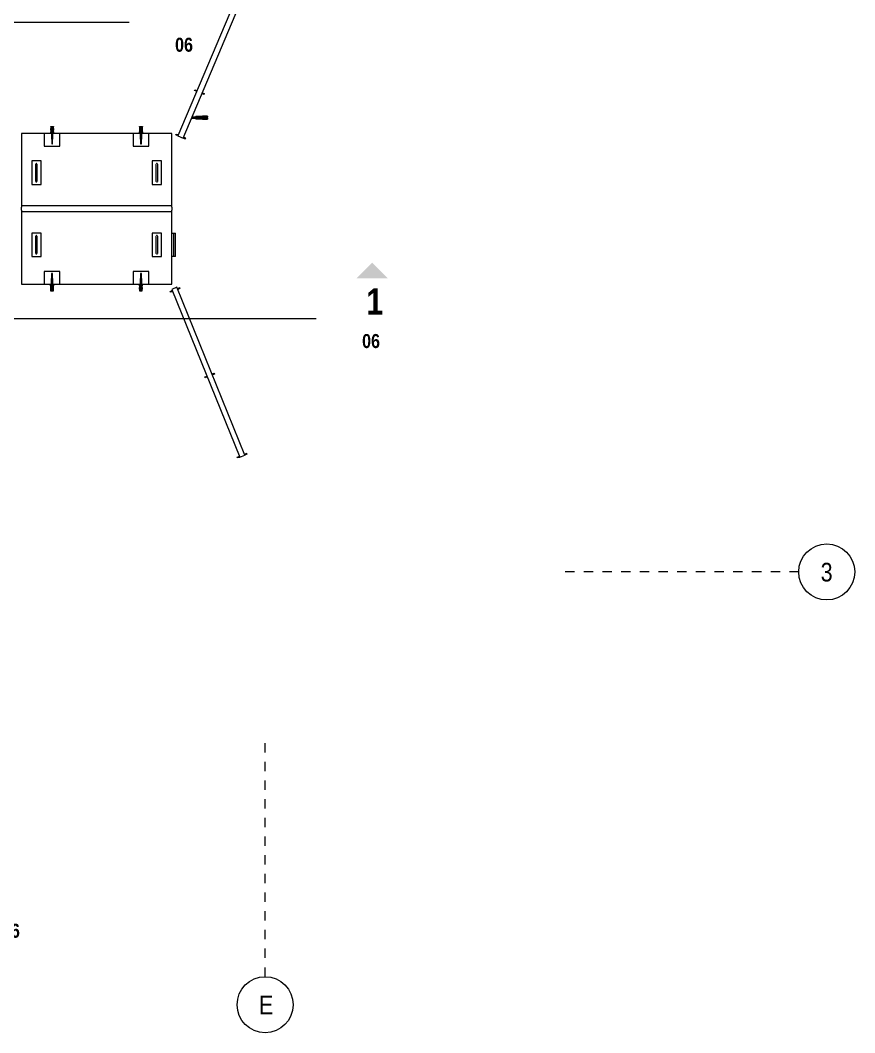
# Model space of a CAD drawing. Header units: metres. Extents: x -3 to 175, y -5 to 18.
# Drawn here: x 125.87 to 134.81, y -4.88 to 5.95 of the extents above; entities that cross this region are included whole.
import ezdxf

# ---------------------------------------------------------------- set-up
doc = ezdxf.new("R2010")
doc.units = ezdxf.units.M
doc.linetypes.add('Grid Line', pattern=[0.022225, 0.0127, -0.003175, 0.003175, -0.003175])
for name, color, linetype, lineweight in [('A-FLOR-HRAL', 7, 'Continuous', 9), ('A-GENM', 7, 'Continuous', 9), ('G-ANNO-SYMB', 7, 'Continuous', 9), ('S-GRID', 7, 'Continuous', 9), ('S-GRID-IDEN', 7, 'Continuous', 9)]:
    doc.layers.add(name, color=color, linetype=linetype, lineweight=lineweight)
doc.styles.add('Saira Condensed', font='SairaCondensed-Regular.ttf', dxfattribs={"height": 0.2})
doc.styles.add('Saira Condensed_B', font='', dxfattribs={"height": 0.15})
doc.styles.add('Saira Condensed_B_1', font='', dxfattribs={"height": 0.28})
doc.styles.get('Saira Condensed_B').set_extended_font_data('Saira Condensed', bold=True)
doc.styles.get('Saira Condensed_B_1').set_extended_font_data('Saira Condensed', bold=True)

# ---------------------------------------------------------------- blocks, each defined once
blk = doc.blocks.new('Railing - 50 x 12mm-V211-N-Hab-01')
at = {"layer": 'A-FLOR-HRAL'}
for p, q in [((-0.054, -0.002), (-0.037, -0.002)), ((-0.054, -0.012), (-0.054, -0.002)), ((-0.037, -0.012), (-0.054, -0.012)), ((-0.037, -0.002), (-0.03, -0.002)), ((-0.037, -0.012), (-0.037, -0.002)), ((-0.03, -0.012), (-0.037, -0.012)), ((0.03, -0.002), (0.053, -0.002)), ((0.053, -0.012), (0.03, -0.012)), ((0.054, -0.002), (0.053, -0.002)), ((0.053, -0.002), (0.053, -0.012)), ((0.053, -0.012), (0.054, -0.012)), ((0.054, -0.012), (0.054, -0.002)), ((0.054, -0.012), (0.054, -0.002))]:
    blk.add_line(p, q, dxfattribs=at)
blk = doc.blocks.new('Railing - 50 x 12mm-V196-N-Hab-01')
at = {"layer": 'A-FLOR-HRAL'}
for p, q in [((-0.054, -0.002), (-0.037, -0.002)), ((-0.054, -0.012), (-0.054, -0.002)), ((-0.037, -0.012), (-0.054, -0.012)), ((-0.037, -0.002), (-0.03, -0.002)), ((-0.037, -0.012), (-0.037, -0.002)), ((-0.03, -0.012), (-0.037, -0.012)), ((0.03, -0.002), (0.053, -0.002)), ((0.053, -0.012), (0.03, -0.012)), ((0.054, -0.002), (0.053, -0.002)), ((0.053, -0.002), (0.053, -0.012)), ((0.053, -0.012), (0.054, -0.012)), ((0.054, -0.012), (0.054, -0.002)), ((0.054, -0.012), (0.054, -0.002))]:
    blk.add_line(p, q, dxfattribs=at)
blk = doc.blocks.new('Railing - Railing-2595934-N-Hab-01')
at = {"layer": 'A-FLOR-HRAL'}
for p, q in [((17.571, 6.121), (16.974, 4.715)), ((17.029, 4.691), (17.626, 6.098)), ((17.626, 6.098), (17.571, 6.121)), ((16.974, 4.715), (17.029, 4.691))]:
    blk.add_line(p, q, dxfattribs=at)
at = {"rotation": 336.9999999999996}
for name, p in [('Railing - 50 x 12mm-V211-N-Hab-01', (17.593, 6.098)), ('Railing - 50 x 12mm-V196-N-Hab-01', (17.207, 5.189)), ('Railing - 50 x 12mm-V196-N-Hab-01', (17.006, 4.715))]:
    blk.add_blockref(name, p, dxfattribs=at)
blk = doc.blocks.new('Railing - 50 x 12mm-V213-N-Hab-01')
at = {"layer": 'A-FLOR-HRAL'}
for p, q in [((-0.054, -0.002), (-0.037, -0.002)), ((-0.054, -0.012), (-0.054, -0.002)), ((-0.037, -0.012), (-0.054, -0.012)), ((-0.037, -0.002), (-0.03, -0.002)), ((-0.037, -0.012), (-0.037, -0.002)), ((-0.03, -0.012), (-0.037, -0.012)), ((0.03, -0.002), (0.053, -0.002)), ((0.053, -0.012), (0.03, -0.012)), ((0.054, -0.002), (0.053, -0.002)), ((0.053, -0.002), (0.053, -0.012)), ((0.053, -0.012), (0.054, -0.012)), ((0.054, -0.012), (0.054, -0.002)), ((0.054, -0.012), (0.054, -0.002))]:
    blk.add_line(p, q, dxfattribs=at)
blk = doc.blocks.new('Railing - 50 x 12mm-V194-N-Hab-01')
at = {"layer": 'A-FLOR-HRAL'}
for p, q in [((-0.054, -0.002), (-0.037, -0.002)), ((-0.054, -0.012), (-0.054, -0.002)), ((-0.037, -0.012), (-0.054, -0.012)), ((-0.037, -0.002), (-0.03, -0.002)), ((-0.037, -0.012), (-0.037, -0.002)), ((-0.03, -0.012), (-0.037, -0.012)), ((0.03, -0.002), (0.053, -0.002)), ((0.053, -0.012), (0.03, -0.012)), ((0.054, -0.002), (0.053, -0.002)), ((0.053, -0.002), (0.053, -0.012)), ((0.053, -0.012), (0.054, -0.012)), ((0.054, -0.012), (0.054, -0.002)), ((0.054, -0.012), (0.054, -0.002))]:
    blk.add_line(p, q, dxfattribs=at)
blk = doc.blocks.new('Railing - Railing-2596027-N-Hab-01')
at = {"layer": 'A-FLOR-HRAL'}
for p, q in [((16.963, 3.095), (16.908, 3.072)), ((16.908, 3.072), (17.636, 1.277)), ((17.692, 1.299), (16.963, 3.095)), ((17.636, 1.277), (17.692, 1.299))]:
    blk.add_line(p, q, dxfattribs=at)
at = {"rotation": 22.07949728898607}
for name, p in [('Railing - 50 x 12mm-V213-N-Hab-01', (16.94, 3.072)), ('Railing - 50 x 12mm-V194-N-Hab-01', (17.311, 2.157)), ('Railing - 50 x 12mm-V194-N-Hab-01', (17.659, 1.299))]:
    blk.add_blockref(name, p, dxfattribs=at)
blk = doc.blocks.new('M_Boca Acceso Tanque alimentación - M_Boca Acceso Tanque alimentación-2597547-N-Hab-01')
at = {"layer": 'A-GENM'}
for p, q in [((-0.031, 0.805), (-0.806, 0.805)), ((-0.806, 0.805), (-0.806, 0.561)), ((-0.031, 0.805), (-0.031, -0.805)), ((-0.015, 0.805), (-0.031, 0.805)), ((-0.015, 0.805), (0.015, 0.805)), ((0.031, 0.805), (0.015, 0.805)), ((0.031, -0.805), (0.031, 0.805)), ((0.806, 0.805), (0.031, 0.805)), ((0.806, 0.561), (0.806, 0.805)), ((-0.26, 0.695), (-0.511, 0.695)), ((-0.511, 0.695), (-0.511, 0.645)), ((-0.386, 0.655), (-0.443, 0.655)), ((-0.328, 0.655), (-0.386, 0.655)), ((-0.26, 0.645), (-0.26, 0.695)), ((0.26, 0.695), (0.26, 0.645)), ((0.511, 0.695), (0.26, 0.695)), ((0.386, 0.655), (0.328, 0.655)), ((0.443, 0.655), (0.386, 0.655)), ((0.511, 0.645), (0.511, 0.695)), ((-0.671, 0.561), (-0.806, 0.561)), ((-0.806, 0.561), (-0.806, 0.482)), ((-0.671, 0.393), (-0.671, 0.561)), ((-0.511, 0.645), (-0.511, 0.594)), ((-0.511, 0.594), (-0.26, 0.594)), ((-0.443, 0.635), (-0.386, 0.635)), ((-0.386, 0.635), (-0.328, 0.635)), ((-0.26, 0.594), (-0.26, 0.645)), ((0.26, 0.645), (0.26, 0.594)), ((0.26, 0.594), (0.511, 0.594)), ((0.328, 0.635), (0.386, 0.635)), ((0.386, 0.635), (0.443, 0.635)), ((0.511, 0.594), (0.511, 0.645)), ((0.671, 0.561), (0.671, 0.393)), ((0.806, 0.561), (0.671, 0.561)), ((0.806, 0.481), (0.806, 0.561)), ((-0.88, 0.492), (-0.878, 0.492)), ((-0.88, 0.482), (-0.88, 0.492)), ((-0.878, 0.482), (-0.88, 0.482)), ((-0.88, 0.472), (-0.878, 0.472)), ((-0.88, 0.462), (-0.88, 0.472)), ((-0.878, 0.462), (-0.88, 0.462)), ((-0.878, 0.492), (-0.878, 0.482)), ((-0.824, 0.492), (-0.878, 0.492)), ((-0.878, 0.492), (-0.878, 0.482)), ((-0.878, 0.482), (-0.878, 0.472)), ((-0.827, 0.482), (-0.878, 0.482)), ((-0.878, 0.472), (-0.827, 0.472)), ((-0.878, 0.472), (-0.878, 0.462)), ((-0.878, 0.472), (-0.878, 0.462)), ((-0.878, 0.462), (-0.824, 0.462)), ((-0.86, 0.494), (-0.86, 0.492)), ((-0.842, 0.494), (-0.86, 0.494)), ((-0.86, 0.462), (-0.86, 0.461)), ((-0.86, 0.461), (-0.842, 0.461)), ((-0.842, 0.492), (-0.842, 0.494)), ((-0.842, 0.461), (-0.842, 0.462)), ((-0.827, 0.482), (-0.746, 0.482)), ((-0.746, 0.472), (-0.827, 0.472)), ((-0.824, 0.482), (-0.824, 0.492)), ((-0.824, 0.492), (-0.806, 0.492)), ((-0.824, 0.462), (-0.824, 0.472)), ((-0.806, 0.462), (-0.824, 0.462)), ((-0.806, 0.472), (-0.806, 0.393)), ((-0.694, 0.482), (-0.746, 0.482)), ((-0.746, 0.472), (-0.694, 0.472)), ((-0.694, 0.472), (-0.694, 0.482)), ((0.694, 0.481), (0.694, 0.471)), ((0.746, 0.481), (0.694, 0.481)), ((0.694, 0.471), (0.746, 0.471)), ((0.746, 0.481), (0.827, 0.481)), ((0.827, 0.471), (0.746, 0.471)), ((0.806, 0.491), (0.824, 0.491)), ((0.806, 0.393), (0.806, 0.471)), ((0.824, 0.461), (0.806, 0.461)), ((0.824, 0.491), (0.824, 0.481)), ((0.878, 0.491), (0.824, 0.491)), ((0.824, 0.471), (0.824, 0.461)), ((0.824, 0.461), (0.878, 0.461)), ((0.878, 0.481), (0.827, 0.481)), ((0.827, 0.471), (0.878, 0.471)), ((0.842, 0.492), (0.842, 0.491)), ((0.86, 0.492), (0.842, 0.492)), ((0.842, 0.461), (0.842, 0.459)), ((0.842, 0.459), (0.86, 0.459)), ((0.86, 0.491), (0.86, 0.492)), ((0.86, 0.459), (0.86, 0.461)), ((0.878, 0.481), (0.878, 0.491)), ((0.878, 0.491), (0.88, 0.491)), ((0.878, 0.481), (0.878, 0.491)), ((0.878, 0.471), (0.878, 0.481)), ((0.88, 0.481), (0.878, 0.481)), ((0.878, 0.461), (0.878, 0.471)), ((0.878, 0.471), (0.88, 0.471)), ((0.878, 0.461), (0.878, 0.471)), ((0.88, 0.461), (0.878, 0.461)), ((0.88, 0.491), (0.88, 0.481)), ((0.88, 0.471), (0.88, 0.461)), ((-0.806, 0.393), (-0.806, -0.39)), ((-0.806, 0.393), (-0.671, 0.393)), ((0.671, 0.393), (0.806, 0.393)), ((0.806, -0.39), (0.806, 0.393)), ((-0.671, -0.39), (-0.806, -0.39)), ((-0.806, -0.39), (-0.806, -0.469)), ((-0.671, -0.558), (-0.671, -0.39)), ((0.671, -0.39), (0.671, -0.558)), ((0.806, -0.39), (0.671, -0.39)), ((0.806, -0.47), (0.806, -0.39)), ((-0.88, -0.459), (-0.878, -0.459)), ((-0.88, -0.469), (-0.88, -0.459)), ((-0.878, -0.469), (-0.88, -0.469)), ((-0.88, -0.479), (-0.878, -0.479)), ((-0.88, -0.489), (-0.88, -0.479)), ((-0.878, -0.489), (-0.88, -0.489)), ((-0.878, -0.459), (-0.878, -0.469)), ((-0.824, -0.459), (-0.878, -0.459)), ((-0.878, -0.459), (-0.878, -0.469)), ((-0.878, -0.469), (-0.878, -0.479)), ((-0.827, -0.469), (-0.878, -0.469)), ((-0.878, -0.479), (-0.827, -0.479)), ((-0.878, -0.479), (-0.878, -0.489)), ((-0.878, -0.479), (-0.878, -0.489)), ((-0.878, -0.489), (-0.824, -0.489)), ((-0.86, -0.457), (-0.86, -0.459)), ((-0.842, -0.457), (-0.86, -0.457)), ((-0.86, -0.489), (-0.86, -0.49)), ((-0.86, -0.49), (-0.842, -0.49)), ((-0.842, -0.459), (-0.842, -0.457)), ((-0.842, -0.49), (-0.842, -0.489)), ((-0.827, -0.469), (-0.746, -0.469)), ((-0.746, -0.479), (-0.827, -0.479)), ((-0.824, -0.469), (-0.824, -0.459)), ((-0.824, -0.459), (-0.806, -0.459)), ((-0.824, -0.489), (-0.824, -0.479)), ((-0.806, -0.489), (-0.824, -0.489)), ((-0.806, -0.479), (-0.806, -0.558)), ((-0.694, -0.469), (-0.746, -0.469)), ((-0.746, -0.479), (-0.694, -0.479)), ((-0.694, -0.479), (-0.694, -0.469)), ((0.694, -0.47), (0.694, -0.48)), ((0.746, -0.47), (0.694, -0.47)), ((0.694, -0.48), (0.746, -0.48)), ((0.746, -0.47), (0.827, -0.47)), ((0.827, -0.48), (0.746, -0.48)), ((0.806, -0.46), (0.824, -0.46)), ((0.806, -0.558), (0.806, -0.48)), ((0.824, -0.49), (0.806, -0.49)), ((0.824, -0.46), (0.824, -0.47)), ((0.878, -0.46), (0.824, -0.46)), ((0.824, -0.48), (0.824, -0.49)), ((0.824, -0.49), (0.878, -0.49)), ((0.878, -0.47), (0.827, -0.47)), ((0.827, -0.48), (0.878, -0.48)), ((0.842, -0.459), (0.842, -0.46)), ((0.86, -0.459), (0.842, -0.459)), ((0.842, -0.49), (0.842, -0.492)), ((0.842, -0.492), (0.86, -0.492)), ((0.86, -0.46), (0.86, -0.459)), ((0.86, -0.492), (0.86, -0.49)), ((0.878, -0.47), (0.878, -0.46)), ((0.878, -0.46), (0.88, -0.46)), ((0.878, -0.47), (0.878, -0.46)), ((0.878, -0.48), (0.878, -0.47)), ((0.88, -0.47), (0.878, -0.47)), ((0.878, -0.49), (0.878, -0.48)), ((0.878, -0.48), (0.88, -0.48)), ((0.878, -0.49), (0.878, -0.48)), ((0.88, -0.49), (0.878, -0.49)), ((0.88, -0.46), (0.88, -0.47)), ((0.88, -0.48), (0.88, -0.49)), ((-0.806, -0.558), (-0.806, -0.805)), ((-0.806, -0.558), (-0.671, -0.558)), ((-0.26, -0.594), (-0.511, -0.594)), ((-0.511, -0.594), (-0.511, -0.645)), ((-0.511, -0.645), (-0.511, -0.695)), ((-0.386, -0.635), (-0.443, -0.635)), ((-0.328, -0.635), (-0.386, -0.635)), ((-0.26, -0.645), (-0.26, -0.594)), ((-0.26, -0.695), (-0.26, -0.645)), ((0.511, -0.594), (0.26, -0.594)), ((0.26, -0.594), (0.26, -0.645)), ((0.26, -0.645), (0.26, -0.695)), ((0.386, -0.635), (0.328, -0.635)), ((0.443, -0.635), (0.386, -0.635)), ((0.511, -0.645), (0.511, -0.594)), ((0.511, -0.695), (0.511, -0.645)), ((0.671, -0.558), (0.806, -0.558)), ((0.806, -0.805), (0.806, -0.558)), ((-0.511, -0.695), (-0.26, -0.695)), ((-0.443, -0.655), (-0.386, -0.655)), ((-0.386, -0.655), (-0.328, -0.655)), ((0.26, -0.695), (0.511, -0.695)), ((0.328, -0.655), (0.386, -0.655)), ((0.386, -0.655), (0.443, -0.655)), ((-0.806, -0.805), (-0.031, -0.805)), ((-0.511, -0.825), (-0.511, -0.805)), ((-0.511, -0.843), (-0.511, -0.825)), ((-0.511, -0.825), (-0.26, -0.825)), ((-0.511, -0.843), (-0.26, -0.843)), ((-0.26, -0.805), (-0.26, -0.825)), ((-0.26, -0.825), (-0.26, -0.843)), ((-0.031, -0.805), (-0.015, -0.805)), ((0.015, -0.805), (-0.015, -0.805)), ((0.015, -0.805), (0.031, -0.805)), ((0.031, -0.805), (0.806, -0.805))]:
    blk.add_line(p, q, dxfattribs=at)
at = {"layer": 'A-GENM', "flags": 128}
for points in [[(-0.443, 0.655), (-0.445, 0.655), (-0.446, 0.655), (-0.447, 0.655), (-0.448, 0.655), (-0.449, 0.655), (-0.45, 0.655), (-0.452, 0.655), (-0.453, 0.655), (-0.454, 0.655), (-0.455, 0.655), (-0.456, 0.655), (-0.457, 0.655), (-0.458, 0.655), (-0.459, 0.655), (-0.46, 0.655), (-0.461, 0.655), (-0.462, 0.655), (-0.463, 0.655), (-0.464, 0.655), (-0.465, 0.655), (-0.466, 0.655), (-0.466, 0.655), (-0.467, 0.655), (-0.468, 0.655), (-0.469, 0.655), (-0.469, 0.655), (-0.47, 0.655), (-0.47, 0.655), (-0.471, 0.655), (-0.471, 0.655), (-0.472, 0.655), (-0.472, 0.655), (-0.472, 0.655), (-0.473, 0.655), (-0.473, 0.655), (-0.473, 0.655), (-0.473, 0.655), (-0.473, 0.655), (-0.473, 0.655)], [(-0.298, 0.655), (-0.298, 0.655), (-0.298, 0.655), (-0.298, 0.655), (-0.298, 0.655), (-0.298, 0.655), (-0.299, 0.655), (-0.299, 0.655), (-0.299, 0.655), (-0.3, 0.655), (-0.3, 0.655), (-0.301, 0.655), (-0.301, 0.655), (-0.302, 0.655), (-0.302, 0.655), (-0.303, 0.655), (-0.304, 0.655), (-0.304, 0.655), (-0.305, 0.655), (-0.306, 0.655), (-0.307, 0.655), (-0.308, 0.655), (-0.309, 0.655), (-0.309, 0.655), (-0.31, 0.655), (-0.311, 0.655), (-0.312, 0.655), (-0.314, 0.655), (-0.315, 0.655), (-0.316, 0.655), (-0.317, 0.655), (-0.318, 0.655), (-0.319, 0.655), (-0.32, 0.655), (-0.321, 0.655), (-0.323, 0.655), (-0.324, 0.655), (-0.325, 0.655), (-0.326, 0.655), (-0.327, 0.655), (-0.328, 0.655)], [(0.328, 0.655), (0.326, 0.655), (0.325, 0.655), (0.324, 0.655), (0.323, 0.655), (0.322, 0.655), (0.321, 0.655), (0.319, 0.655), (0.318, 0.655), (0.317, 0.655), (0.316, 0.655), (0.315, 0.655), (0.314, 0.655), (0.313, 0.655), (0.312, 0.655), (0.311, 0.655), (0.31, 0.655), (0.309, 0.655), (0.308, 0.655), (0.307, 0.655), (0.306, 0.655), (0.305, 0.655), (0.305, 0.655), (0.304, 0.655), (0.303, 0.655), (0.302, 0.655), (0.302, 0.655), (0.301, 0.655), (0.301, 0.655), (0.3, 0.655), (0.3, 0.655), (0.299, 0.655), (0.299, 0.655), (0.299, 0.655), (0.298, 0.655), (0.298, 0.655), (0.298, 0.655), (0.298, 0.655), (0.298, 0.655), (0.298, 0.655)], [(0.473, 0.655), (0.473, 0.655), (0.473, 0.655), (0.473, 0.655), (0.473, 0.655), (0.473, 0.655), (0.472, 0.655), (0.472, 0.655), (0.472, 0.655), (0.471, 0.655), (0.471, 0.655), (0.47, 0.655), (0.47, 0.655), (0.469, 0.655), (0.469, 0.655), (0.468, 0.655), (0.467, 0.655), (0.467, 0.655), (0.466, 0.655), (0.465, 0.655), (0.464, 0.655), (0.463, 0.655), (0.462, 0.655), (0.462, 0.655), (0.461, 0.655), (0.46, 0.655), (0.459, 0.655), (0.457, 0.655), (0.456, 0.655), (0.455, 0.655), (0.454, 0.655), (0.453, 0.655), (0.452, 0.655), (0.451, 0.655), (0.45, 0.655), (0.448, 0.655), (0.447, 0.655), (0.446, 0.655), (0.445, 0.655), (0.444, 0.655), (0.443, 0.655)], [(-0.473, 0.635), (-0.473, 0.635), (-0.473, 0.635), (-0.473, 0.635), (-0.473, 0.635), (-0.473, 0.635), (-0.472, 0.635), (-0.472, 0.635), (-0.472, 0.635), (-0.471, 0.635), (-0.471, 0.635), (-0.47, 0.635), (-0.47, 0.635), (-0.469, 0.635), (-0.469, 0.635), (-0.468, 0.635), (-0.467, 0.635), (-0.467, 0.635), (-0.466, 0.635), (-0.465, 0.635), (-0.464, 0.635), (-0.463, 0.635), (-0.462, 0.635), (-0.462, 0.635), (-0.461, 0.635), (-0.46, 0.635), (-0.459, 0.635), (-0.457, 0.635), (-0.456, 0.635), (-0.455, 0.635), (-0.454, 0.635), (-0.453, 0.635), (-0.452, 0.635), (-0.451, 0.635), (-0.45, 0.635), (-0.448, 0.635), (-0.447, 0.635), (-0.446, 0.635), (-0.445, 0.635), (-0.444, 0.635), (-0.443, 0.635)], [(-0.328, 0.635), (-0.326, 0.635), (-0.325, 0.635), (-0.324, 0.635), (-0.323, 0.635), (-0.322, 0.635), (-0.321, 0.635), (-0.319, 0.635), (-0.318, 0.635), (-0.317, 0.635), (-0.316, 0.635), (-0.315, 0.635), (-0.314, 0.635), (-0.313, 0.635), (-0.312, 0.635), (-0.311, 0.635), (-0.31, 0.635), (-0.309, 0.635), (-0.308, 0.635), (-0.307, 0.635), (-0.306, 0.635), (-0.305, 0.635), (-0.305, 0.635), (-0.304, 0.635), (-0.303, 0.635), (-0.302, 0.635), (-0.302, 0.635), (-0.301, 0.635), (-0.301, 0.635), (-0.3, 0.635), (-0.3, 0.635), (-0.299, 0.635), (-0.299, 0.635), (-0.299, 0.635), (-0.298, 0.635), (-0.298, 0.635), (-0.298, 0.635), (-0.298, 0.635), (-0.298, 0.635), (-0.298, 0.635)], [(0.298, 0.635), (0.298, 0.635), (0.298, 0.635), (0.298, 0.635), (0.298, 0.635), (0.298, 0.635), (0.299, 0.635), (0.299, 0.635), (0.299, 0.635), (0.3, 0.635), (0.3, 0.635), (0.301, 0.635), (0.301, 0.635), (0.302, 0.635), (0.302, 0.635), (0.303, 0.635), (0.304, 0.635), (0.304, 0.635), (0.305, 0.635), (0.306, 0.635), (0.307, 0.635), (0.308, 0.635), (0.309, 0.635), (0.309, 0.635), (0.31, 0.635), (0.311, 0.635), (0.312, 0.635), (0.314, 0.635), (0.315, 0.635), (0.316, 0.635), (0.317, 0.635), (0.318, 0.635), (0.319, 0.635), (0.32, 0.635), (0.321, 0.635), (0.323, 0.635), (0.324, 0.635), (0.325, 0.635), (0.326, 0.635), (0.327, 0.635), (0.328, 0.635)], [(0.443, 0.635), (0.445, 0.635), (0.446, 0.635), (0.447, 0.635), (0.448, 0.635), (0.449, 0.635), (0.45, 0.635), (0.452, 0.635), (0.453, 0.635), (0.454, 0.635), (0.455, 0.635), (0.456, 0.635), (0.457, 0.635), (0.458, 0.635), (0.459, 0.635), (0.46, 0.635), (0.461, 0.635), (0.462, 0.635), (0.463, 0.635), (0.464, 0.635), (0.465, 0.635), (0.466, 0.635), (0.466, 0.635), (0.467, 0.635), (0.468, 0.635), (0.469, 0.635), (0.469, 0.635), (0.47, 0.635), (0.47, 0.635), (0.471, 0.635), (0.471, 0.635), (0.472, 0.635), (0.472, 0.635), (0.472, 0.635), (0.473, 0.635), (0.473, 0.635), (0.473, 0.635), (0.473, 0.635), (0.473, 0.635), (0.473, 0.635)], [(-0.443, -0.635), (-0.445, -0.635), (-0.446, -0.635), (-0.447, -0.635), (-0.448, -0.635), (-0.449, -0.635), (-0.45, -0.635), (-0.452, -0.635), (-0.453, -0.635), (-0.454, -0.635), (-0.455, -0.635), (-0.456, -0.635), (-0.457, -0.635), (-0.458, -0.635), (-0.459, -0.635), (-0.46, -0.635), (-0.461, -0.635), (-0.462, -0.635), (-0.463, -0.635), (-0.464, -0.635), (-0.465, -0.635), (-0.466, -0.635), (-0.466, -0.635), (-0.467, -0.635), (-0.468, -0.635), (-0.469, -0.635), (-0.469, -0.635), (-0.47, -0.635), (-0.47, -0.635), (-0.471, -0.635), (-0.471, -0.635), (-0.472, -0.635), (-0.472, -0.635), (-0.472, -0.635), (-0.473, -0.635), (-0.473, -0.635), (-0.473, -0.635), (-0.473, -0.635), (-0.473, -0.635), (-0.473, -0.635)], [(-0.298, -0.635), (-0.298, -0.635), (-0.298, -0.635), (-0.298, -0.635), (-0.298, -0.635), (-0.298, -0.635), (-0.299, -0.635), (-0.299, -0.635), (-0.299, -0.635), (-0.3, -0.635), (-0.3, -0.635), (-0.301, -0.635), (-0.301, -0.635), (-0.302, -0.635), (-0.302, -0.635), (-0.303, -0.635), (-0.304, -0.635), (-0.304, -0.635), (-0.305, -0.635), (-0.306, -0.635), (-0.307, -0.635), (-0.308, -0.635), (-0.309, -0.635), (-0.309, -0.635), (-0.31, -0.635), (-0.311, -0.635), (-0.312, -0.635), (-0.314, -0.635), (-0.315, -0.635), (-0.316, -0.635), (-0.317, -0.635), (-0.318, -0.635), (-0.319, -0.635), (-0.32, -0.635), (-0.321, -0.635), (-0.323, -0.635), (-0.324, -0.635), (-0.325, -0.635), (-0.326, -0.635), (-0.327, -0.635), (-0.328, -0.635)], [(0.328, -0.635), (0.326, -0.635), (0.325, -0.635), (0.324, -0.635), (0.323, -0.635), (0.322, -0.635), (0.321, -0.635), (0.319, -0.635), (0.318, -0.635), (0.317, -0.635), (0.316, -0.635), (0.315, -0.635), (0.314, -0.635), (0.313, -0.635), (0.312, -0.635), (0.311, -0.635), (0.31, -0.635), (0.309, -0.635), (0.308, -0.635), (0.307, -0.635), (0.306, -0.635), (0.305, -0.635), (0.305, -0.635), (0.304, -0.635), (0.303, -0.635), (0.302, -0.635), (0.302, -0.635), (0.301, -0.635), (0.301, -0.635), (0.3, -0.635), (0.3, -0.635), (0.299, -0.635), (0.299, -0.635), (0.299, -0.635), (0.298, -0.635), (0.298, -0.635), (0.298, -0.635), (0.298, -0.635), (0.298, -0.635), (0.298, -0.635)], [(0.473, -0.635), (0.473, -0.635), (0.473, -0.635), (0.473, -0.635), (0.473, -0.635), (0.473, -0.635), (0.472, -0.635), (0.472, -0.635), (0.472, -0.635), (0.471, -0.635), (0.471, -0.635), (0.47, -0.635), (0.47, -0.635), (0.469, -0.635), (0.469, -0.635), (0.468, -0.635), (0.467, -0.635), (0.467, -0.635), (0.466, -0.635), (0.465, -0.635), (0.464, -0.635), (0.463, -0.635), (0.462, -0.635), (0.462, -0.635), (0.461, -0.635), (0.46, -0.635), (0.459, -0.635), (0.457, -0.635), (0.456, -0.635), (0.455, -0.635), (0.454, -0.635), (0.453, -0.635), (0.452, -0.635), (0.451, -0.635), (0.45, -0.635), (0.448, -0.635), (0.447, -0.635), (0.446, -0.635), (0.445, -0.635), (0.444, -0.635), (0.443, -0.635)], [(-0.473, -0.655), (-0.473, -0.655), (-0.473, -0.655), (-0.473, -0.655), (-0.473, -0.655), (-0.473, -0.655), (-0.472, -0.655), (-0.472, -0.655), (-0.472, -0.655), (-0.471, -0.655), (-0.471, -0.655), (-0.47, -0.655), (-0.47, -0.655), (-0.469, -0.655), (-0.469, -0.655), (-0.468, -0.655), (-0.467, -0.655), (-0.467, -0.655), (-0.466, -0.655), (-0.465, -0.655), (-0.464, -0.655), (-0.463, -0.655), (-0.462, -0.655), (-0.462, -0.655), (-0.461, -0.655), (-0.46, -0.655), (-0.459, -0.655), (-0.457, -0.655), (-0.456, -0.655), (-0.455, -0.655), (-0.454, -0.655), (-0.453, -0.655), (-0.452, -0.655), (-0.451, -0.655), (-0.45, -0.655), (-0.448, -0.655), (-0.447, -0.655), (-0.446, -0.655), (-0.445, -0.655), (-0.444, -0.655), (-0.443, -0.655)], [(-0.328, -0.655), (-0.326, -0.655), (-0.325, -0.655), (-0.324, -0.655), (-0.323, -0.655), (-0.322, -0.655), (-0.321, -0.655), (-0.319, -0.655), (-0.318, -0.655), (-0.317, -0.655), (-0.316, -0.655), (-0.315, -0.655), (-0.314, -0.655), (-0.313, -0.655), (-0.312, -0.655), (-0.311, -0.655), (-0.31, -0.655), (-0.309, -0.655), (-0.308, -0.655), (-0.307, -0.655), (-0.306, -0.655), (-0.305, -0.655), (-0.305, -0.655), (-0.304, -0.655), (-0.303, -0.655), (-0.302, -0.655), (-0.302, -0.655), (-0.301, -0.655), (-0.301, -0.655), (-0.3, -0.655), (-0.3, -0.655), (-0.299, -0.655), (-0.299, -0.655), (-0.299, -0.655), (-0.298, -0.655), (-0.298, -0.655), (-0.298, -0.655), (-0.298, -0.655), (-0.298, -0.655), (-0.298, -0.655)], [(0.298, -0.655), (0.298, -0.655), (0.298, -0.655), (0.298, -0.655), (0.298, -0.655), (0.298, -0.655), (0.299, -0.655), (0.299, -0.655), (0.299, -0.655), (0.3, -0.655), (0.3, -0.655), (0.301, -0.655), (0.301, -0.655), (0.302, -0.655), (0.302, -0.655), (0.303, -0.655), (0.304, -0.655), (0.304, -0.655), (0.305, -0.655), (0.306, -0.655), (0.307, -0.655), (0.308, -0.655), (0.309, -0.655), (0.309, -0.655), (0.31, -0.655), (0.311, -0.655), (0.312, -0.655), (0.314, -0.655), (0.315, -0.655), (0.316, -0.655), (0.317, -0.655), (0.318, -0.655), (0.319, -0.655), (0.32, -0.655), (0.321, -0.655), (0.323, -0.655), (0.324, -0.655), (0.325, -0.655), (0.326, -0.655), (0.327, -0.655), (0.328, -0.655)], [(0.443, -0.655), (0.445, -0.655), (0.446, -0.655), (0.447, -0.655), (0.448, -0.655), (0.449, -0.655), (0.45, -0.655), (0.452, -0.655), (0.453, -0.655), (0.454, -0.655), (0.455, -0.655), (0.456, -0.655), (0.457, -0.655), (0.458, -0.655), (0.459, -0.655), (0.46, -0.655), (0.461, -0.655), (0.462, -0.655), (0.463, -0.655), (0.464, -0.655), (0.465, -0.655), (0.466, -0.655), (0.466, -0.655), (0.467, -0.655), (0.468, -0.655), (0.469, -0.655), (0.469, -0.655), (0.47, -0.655), (0.47, -0.655), (0.471, -0.655), (0.471, -0.655), (0.472, -0.655), (0.472, -0.655), (0.472, -0.655), (0.473, -0.655), (0.473, -0.655), (0.473, -0.655), (0.473, -0.655), (0.473, -0.655), (0.473, -0.655)]]:
    blk.add_lwpolyline(points, dxfattribs=at)
at = {"layer": 'A-GENM'}
for centre, start, end in [((-0.473, 0.645), 80.9434, 120), ((-0.298, 0.645), 60, 99.0566), ((0.298, 0.645), 80.9434, 120), ((0.473, 0.645), 60, 99.0566), ((-0.473, 0.645), 150, 180), ((-0.473, 0.645), 180, 210), ((-0.473, 0.645), 240, 279.0566), ((-0.298, 0.645), 260.9434, 300), ((-0.298, 0.645), 0, 30), ((-0.298, 0.645), 330, 0), ((0.298, 0.645), 150, 180), ((0.298, 0.645), 180, 210), ((0.298, 0.645), 240, 279.0566), ((0.473, 0.645), 260.9434, 300), ((0.473, 0.645), 0, 30), ((0.473, 0.645), 330, 0), ((-0.473, -0.645), 150, 180), ((-0.473, -0.645), 180, 210), ((-0.473, -0.645), 80.9434, 120), ((-0.298, -0.645), 60, 99.0566), ((-0.298, -0.645), 0, 30), ((-0.298, -0.645), 330, 0), ((0.298, -0.645), 150, 180), ((0.298, -0.645), 180, 210), ((0.298, -0.645), 80.9434, 120), ((0.473, -0.645), 60, 99.0566), ((0.473, -0.645), 0, 30), ((0.473, -0.645), 330, 0), ((-0.473, -0.645), 240, 279.0566), ((-0.298, -0.645), 260.9434, 300), ((0.298, -0.645), 240, 279.0566), ((0.473, -0.645), 260.9434, 300)]:
    blk.add_arc(centre, 0.01, start, end, dxfattribs=at)
blk = doc.blocks.new('M_Bisagra - M_Bisagra-2600547-N-Hab-01')
at = {"layer": 'A-GENM'}
for p, q in [((-0.008, 0.005), (-0.043, 0.005)), ((-0.008, 0.005), (0.073, 0.005)), ((0, 0.015), (0.071, 0.015)), ((0, 0.015), (0, 0.005)), ((0.071, 0.015), (0.071, 0.005)), ((0.125, 0.015), (0.071, 0.015)), ((0.125, 0.005), (0.073, 0.005)), ((0.088, 0.017), (0.088, 0.015)), ((0.107, 0.017), (0.088, 0.017)), ((0.107, 0.015), (0.107, 0.017)), ((0.125, 0.005), (0.125, 0.015)), ((0.125, 0.015), (0.126, 0.015)), ((0.125, 0.005), (0.125, 0.015)), ((0.125, -0.005), (0.125, 0.005)), ((0.126, 0.005), (0.125, 0.005)), ((0.126, 0.015), (0.126, 0.005)), ((-0.047, -0.005), (-0.008, -0.005)), ((0.073, -0.005), (-0.008, -0.005)), ((0, -0.005), (0, -0.015)), ((0.071, -0.015), (0, -0.015)), ((0.071, -0.005), (0.071, -0.015)), ((0.071, -0.015), (0.125, -0.015)), ((0.073, -0.005), (0.125, -0.005)), ((0.088, -0.015), (0.088, -0.016)), ((0.088, -0.016), (0.107, -0.016)), ((0.107, -0.016), (0.107, -0.015)), ((0.125, -0.015), (0.125, -0.005)), ((0.125, -0.005), (0.126, -0.005)), ((0.125, -0.015), (0.125, -0.005)), ((0.126, -0.015), (0.125, -0.015)), ((0.126, -0.005), (0.126, -0.015))]:
    blk.add_line(p, q, dxfattribs=at)
blk = doc.blocks.new('Grid - 3mm-1144979-N-Hab-01')
at = {"layer": 'S-GRID-IDEN', "color": 253, "true_color": 0xaaaaaa}
blk.add_circle((0, 0), 0.003, dxfattribs=at)
blk = doc.blocks.new('Section - Símbolo_Detalle_Plano-1146154-N-Hab-01')
at = {"layer": 'G-ANNO-SYMB', "true_color": 0x808080}
blk.add_hatch(color=8, dxfattribs=at).paths.add_polyline_path([(-0.0043, 0.0043), (-0.0077, 0.0043), (-0.006, 0.006)])

msp = doc.modelspace()

# ---------------------------------------------------------------- linework, layer by layer
at = {"layer": 'G-ANNO-SYMB', "lineweight": 18}
for p, q in [((104.72, 5.93), (127.038, 5.93)), ((104.72, 2.759), (129.04, 2.759))]:
    msp.add_line(p, q, dxfattribs=at)
at = {"layer": 'S-GRID', "color": 254, "linetype": 'Grid Line', "true_color": 0xd4d4d4}
for p, q in [((134.206, 0.048), (131.706, 0.048)), ((128.495, -4.283), (128.495, -1.783))]:
    msp.add_line(p, q, dxfattribs=at)

# ---------------------------------------------------------------- block references
at = {"layer": 'A-FLOR-HRAL'}
for name in ['Railing - Railing-2595934-N-Hab-01', 'Railing - Railing-2596027-N-Hab-01']:
    msp.add_blockref(name, (110.587, 0), dxfattribs=at)
at = {"layer": 'A-GENM'}
msp.add_blockref('M_Bisagra - M_Bisagra-2600547-N-Hab-01', (127.753, 4.909), dxfattribs=at)
at = {"layer": 'A-GENM', "rotation": 89.99999999999955}
msp.add_blockref('M_Boca Acceso Tanque alimentación - M_Boca Acceso Tanque alimentación-2597547-N-Hab-01', (126.691, 3.935), dxfattribs=at)
at = {"layer": 'G-ANNO-SYMB', "color": 8, "lineweight": 18, "true_color": 0x808080, "extrusion": (0, 0, -1), "xscale": 99.99999999999993, "yscale": 99.99999999999993, "zscale": 99.99999999999993}
msp.add_blockref('Section - Símbolo_Detalle_Plano-1146154-N-Hab-01', (-129.04, 2.759), dxfattribs=at)
at = {"layer": 'S-GRID-IDEN', "color": 253, "true_color": 0xaaaaaa, "xscale": 99.99999999999993, "yscale": 99.99999999999993, "zscale": 99.99999999999993, "rotation": 90}
msp.add_blockref('Grid - 3mm-1144979-N-Hab-01', (134.506, 0.048), dxfattribs=at)
at = {"layer": 'S-GRID-IDEN', "color": 253, "true_color": 0xaaaaaa, "xscale": 99.99999999999993, "yscale": 99.99999999999993, "zscale": 99.99999999999993}
msp.add_blockref('Grid - 3mm-1144979-N-Hab-01', (128.495, -4.583), dxfattribs=at)

# ---------------------------------------------------------------- texts
at = {"layer": 'G-ANNO-SYMB', "insert": (129.579, 3.082), "char_height": 0.28, "width": 0.1443, "attachment_point": 1, "style": 'Saira Condensed_B_1'}
msp.add_mtext('\\fSaira Condensed|b1|i0|c0|p2|;1', dxfattribs=at)
at = {"layer": 'G-ANNO-SYMB', "color": 8, "true_color": 0x808080, "char_height": 0.15, "width": 0.25654, "attachment_point": 1, "style": 'Saira Condensed_B', "bg_fill": 3, "box_fill_scale": 1.25, "bg_fill_color": 256, "bg_fill_true_color": 13158600, "bg_fill_transparency": 0}
for insert in [(129.533, 2.594), (125.678, -3.716)]:
    msp.add_mtext('06', dxfattribs=dict(at, insert=insert))
at = {"layer": 'S-GRID-IDEN', "color": 253, "true_color": 0xaaaaaa, "char_height": 0.2, "width": 0.15232, "attachment_point": 1, "style": 'Saira Condensed'}
for s, insert in [('3', (134.441, 0.146)), ('E', (128.429, -4.486))]:
    msp.add_mtext(s, dxfattribs=dict(at, insert=insert))

# ---------------------------------------------------------------- next in the draw order: texts
at = {"layer": 'G-ANNO-SYMB', "color": 8, "true_color": 0x808080, "insert": (127.531, 5.765), "char_height": 0.15, "width": 0.25654, "attachment_point": 1, "style": 'Saira Condensed_B', "bg_fill": 3, "box_fill_scale": 1.25, "bg_fill_color": 256, "bg_fill_true_color": 13158600, "bg_fill_transparency": 0}
msp.add_mtext('06', dxfattribs=at)

doc.saveas('drawing.dxf')
